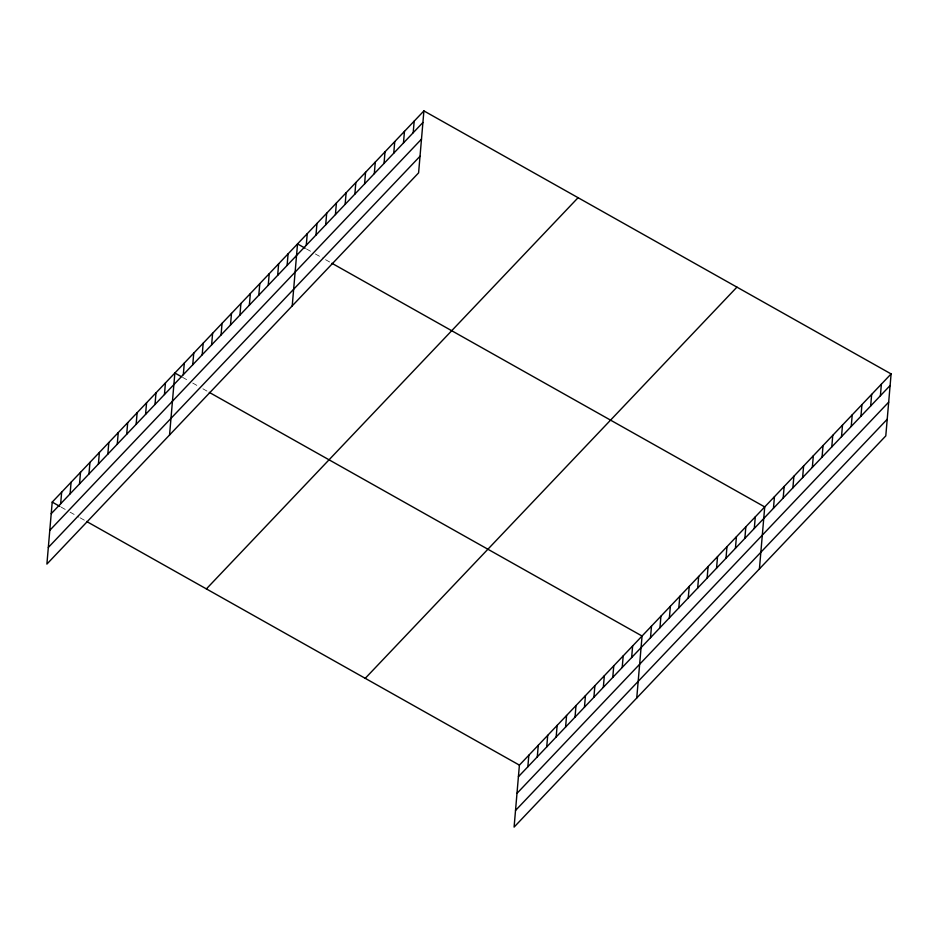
<?xml version="1.0" encoding="UTF-8"?>
<svg xmlns="http://www.w3.org/2000/svg" width="938" height="938" viewBox="0 0 938 938"><rect width="100%" height="100%" fill="white"/><g stroke="black" fill="none" stroke-linecap="round" stroke-linejoin="round"><path stroke-width="0.7" stroke-dasharray="4.69 3.52" d="M306.445 248.933L311.545 251.806M315.367 253.952L323.012 258.255M325.556 259.697L330.657 262.558M182.511 377.311L188.89 380.898M192.712 383.056L197.801 385.917M202.901 388.789L208.002 391.662M61.134 507.13L66.235 509.991M70.057 512.148L78.968 517.166M80.246 517.882L85.346 520.754"/><path stroke-width="1.41" d="M423.906 110.907L52.211 502.1L46.9 564.078L418.594 172.873L423.906 110.907L891.1 373.922L885.789 435.9L514.094 827.093L519.406 765.127L891.1 373.922M60.653 503.776L61.65 492.169M70.092 493.845L71.089 482.238M79.519 483.914L80.516 472.318M88.958 473.983L89.954 462.387M98.396 464.052L99.393 452.456M107.835 454.121L108.82 442.525M117.262 444.19L118.258 432.594M126.7 434.259L127.697 422.663M136.139 424.328L137.136 412.732M145.566 414.397L146.562 402.801M155.005 404.466L156.001 392.87M164.443 394.535L165.44 382.939M169.555 434.986L174.867 373.007L181.245 376.595M183.309 374.684L184.305 363.076M192.747 364.753L193.744 353.145M202.186 354.822L203.183 343.214M211.613 344.891L212.609 333.283M221.051 334.96L222.048 323.352M230.49 325.029L231.487 313.421M239.929 315.098L240.914 303.49M249.356 305.167L250.352 293.571M258.794 295.236L259.791 283.639M268.233 285.304L269.229 273.708M277.66 275.373L278.656 263.777M287.098 265.442L288.095 253.846M292.222 305.882L297.534 243.915L305.178 248.218M306.257 245.287L307.254 233.679M315.977 235.051L316.974 223.455M325.697 224.815L326.694 213.219M335.417 214.591L336.414 202.983M345.137 204.355L346.134 192.759M354.857 194.131L355.854 182.523M364.589 183.895L365.574 172.299M374.309 173.659L375.294 162.063M384.029 163.435L385.026 151.827M393.749 153.199L394.746 141.603M403.469 142.963L404.466 131.367M413.189 132.739L414.186 121.143M527.848 766.792L528.844 755.196M537.286 756.86L538.283 745.264M546.725 746.929L547.71 735.333M556.152 736.998L557.149 725.402M565.591 727.067L566.587 715.471M575.029 717.136L576.014 705.54M584.456 707.205L585.453 695.609M593.895 697.274L594.891 685.678M603.333 687.355L604.33 675.747M612.772 677.424L613.757 665.816M622.199 667.493L623.195 655.885M631.637 657.561L632.634 645.954M636.75 698.001L642.061 636.023L209.28 392.377M650.503 637.699L651.5 626.092M659.942 627.768L660.938 616.16M669.38 617.837L670.377 606.241M678.807 607.906L679.804 596.31M688.246 597.975L689.242 586.379M697.684 588.044L698.681 576.448M707.123 578.113L708.108 566.517M716.55 568.182L717.547 556.586M725.989 558.251L726.985 546.655M735.427 548.32L736.424 536.724M744.854 538.389L745.851 526.793M754.293 528.457L755.289 516.861M759.417 568.909L764.728 506.93L331.935 263.285M773.451 508.302L774.448 496.694M783.171 498.066L784.168 486.47M792.891 487.842L793.888 476.234M802.611 477.606L803.608 466.01M812.331 467.37L813.328 455.774M822.051 457.146L823.048 445.538M831.783 446.91L832.768 435.314M841.503 436.686L842.5 425.078M851.223 426.45L852.22 414.854M860.943 416.214L861.94 404.618M870.663 405.99L871.66 394.382M880.383 395.754L881.38 384.158M51.215 513.707L422.909 122.503M49.796 530.322L421.49 139.129M48.33 547.452L420.013 156.259M206.383 588.9L578.078 197.707M365.234 678.326L736.928 287.134M518.409 776.723L890.103 385.53M516.99 793.349L888.685 402.144M515.525 810.467L887.207 419.274M52.211 502.1L59.856 506.403M86.613 521.469L519.406 765.127"/></g></svg>
